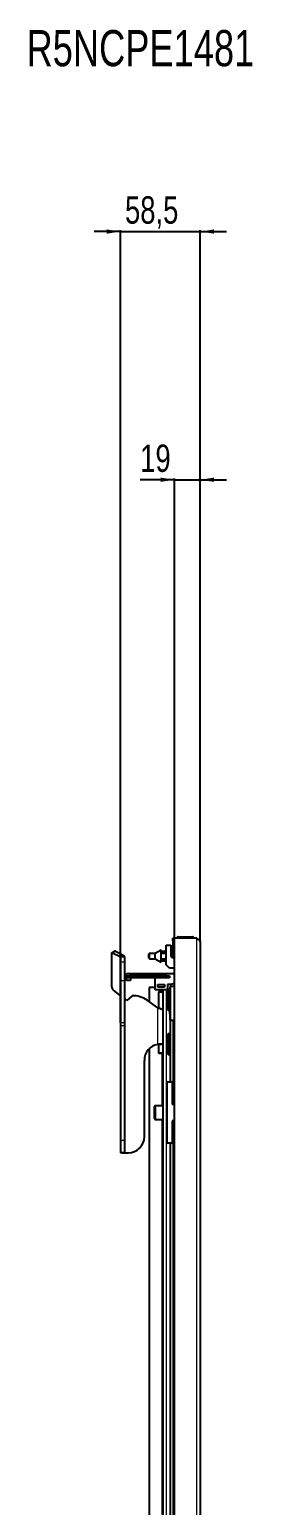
# Model space of a CAD drawing. Header units: millimetres. Extents: x -683 to 2605, y -1229 to 1219.
# Drawn here: x 777 to 941, y 139 to 1219 of the extents above; entities that cross this region are included whole.
import ezdxf

# ---------------------------------------------------------------- set-up
doc = ezdxf.new("R2010")
doc.units = ezdxf.units.MM
doc.layers.add('FORMAT', color=7, linetype='Continuous')
doc.styles.add('SLDTEXTSTYLE0', font='TXT', dxfattribs={"width": 0.75})
doc.dimstyles.new('SLDDIMSTYLE1', dxfattribs={"dimtxt": 20, "dimasz": 10, "dimexe": 0, "dimexo": 0.0625, "dimgap": 5, "dimtad": 2, "dimdec": 1, "dimrnd": 1e-09, "dimzin": 12, "dimdsep": 46, "dimtxsty": 'SLDTEXTSTYLE0', "dimsah": 1, "dimcen": 0.09, "dimadec": 0, "dimazin": 3, "dimtfac": 1, "dimtmove": 0, "dimatfit": 0, "dimfxl": 0, "dimfrac": 2, "dimtolj": 1, "dimtzin": 12, "dimarcsym": 0})

# ---------------------------------------------------------------- blocks, each defined once
blk = doc.blocks.new('_D_4')
at = {"layer": 'FORMAT'}
for p, q in [((843.9, 1071.4), (824.7, 1071.4)), ((843.9, 492.4), (843.9, 1072.4)), ((843.9, 1071.4), (902.4, 1071.4)), ((902.4, 551.8), (902.4, 1072.4)), ((902.4, 1071.4), (921.6, 1071.4))]:
    blk.add_line(p, q, dxfattribs=at)
for points in [[(843.9, 1071.4), (833.9, 1073), (833.9, 1069.9)], [(902.4, 1071.4), (912.4, 1069.9), (912.4, 1073)]]:
    blk.add_solid(points, dxfattribs=at)
at = {"layer": 'FORMAT', "insert": (847.3, 1097.2), "char_height": 20, "attachment_point": 1, "style": 'SLDTEXTSTYLE0'}
blk.add_mtext('58,5', dxfattribs=at)
blk = doc.blocks.new('_D_5')
at = {"layer": 'FORMAT'}
for p, q in [((883.4, 889.8), (858.4, 889.8)), ((883.4, 554.4), (883.4, 890.8)), ((883.4, 889.8), (902.4, 889.8)), ((902.4, 551.8), (902.4, 890.8)), ((902.4, 889.8), (921.6, 889.8))]:
    blk.add_line(p, q, dxfattribs=at)
for points in [[(883.4, 889.8), (873.4, 891.4), (873.4, 888.3)], [(902.4, 889.8), (912.4, 888.3), (912.4, 891.4)]]:
    blk.add_solid(points, dxfattribs=at)
at = {"layer": 'FORMAT', "insert": (858.4, 915.6), "char_height": 20, "attachment_point": 1, "style": 'SLDTEXTSTYLE0'}
blk.add_mtext('19', dxfattribs=at)

msp = doc.modelspace()

# ---------------------------------------------------------------- linework, layer by layer
at = {"color": 7, "linetype": 'Continuous', "lineweight": 25}
for p, q in [((882.4, 552.38), (882.4, 554.38)), ((883.4, 554.38), (882.4, 554.38)), ((883.4, 552.38), (882.4, 552.38)), ((882.4, 552.38), (882.4, 541.74)), ((883.4, -800.62), (883.4, 554.38)), ((899.8, 554.38), (883.4, 554.38)), ((885.65, 555.13), (885.65, 554.38)), ((885.9, 555.38), (886.8, 555.38)), ((886.8, 555.38), (896.9, 555.38)), ((897.15, 554.38), (897.15, 555.13)), ((902.4, 551.78), (902.4, -798.02)), ((837.53, 518.82), (837.53, 543.3)), ((839.92, 544.9), (837.79, 543.84)), ((838.24, 543.81), (843.74, 541.06)), ((840.36, 544.87), (845.86, 542.12)), ((843.92, 540.85), (843.92, 536.84)), ((846.92, 540.85), (846.92, 536.84)), ((864.8, 539.91), (864.8, 542.93)), ((865.3, 543.43), (869.3, 543.43)), ((869.3, 543.43), (873.8, 545.92)), ((869.3, 539.41), (869.3, 543.43)), ((873.8, 543.36), (873.8, 545.92)), ((873.8, 544.92), (877.3, 544.92)), ((873.8, 543.42), (877.3, 543.42)), ((873.8, 539.48), (873.8, 543.36)), ((877.3, 534.88), (877.3, 549.38)), ((877.3, 549.38), (880.8, 549.38)), ((880.8, 549.38), (880.8, 541.66)), ((881.89, 540.21), (883.4, 539.78)), ((882.4, 541.74), (883.4, 540.41)), ((843.92, 536.84), (843.92, 523.33)), ((846.92, 536.84), (846.92, 523.33)), ((865.3, 539.41), (869.3, 539.41)), ((869.3, 539.41), (873.8, 536.92)), ((873.8, 536.92), (873.8, 539.48)), ((873.8, 539.42), (877.3, 539.42)), ((873.8, 537.92), (877.3, 537.92)), ((879.8, 532.38), (877.3, 534.88)), ((883.4, 532.38), (879.8, 532.38)), ((843.92, 523.33), (843.92, 492.43)), ((846.92, 523.33), (846.92, 492.43)), ((848.3, 526.88), (848.3, 528.58)), ((848.3, 528.58), (883.4, 528.58)), ((848.3, 525.38), (848.3, 526.88)), ((848.3, 526.88), (850.3, 526.88)), ((850.3, 525.38), (848.3, 525.38)), ((848.3, 523.58), (848.3, 525.38)), ((851.3, 523.58), (848.3, 523.58)), ((850.3, 526.88), (850.3, 525.38)), ((877.8, 526.88), (850.3, 526.88)), ((877.8, 525.38), (850.3, 525.38)), ((851.3, 525.38), (851.3, 523.58)), ((864.9, 518.38), (864.9, 508.07)), ((869.3, 518.38), (864.9, 518.38)), ((869.3, 516.58), (869.3, 525.38)), ((871.3, 518.58), (871.3, 520.58)), ((871.3, 520.58), (876.3, 520.58)), ((876.3, 518.58), (871.3, 518.58)), ((876.3, 520.58), (876.3, 518.58)), ((877.8, 525.38), (877.8, 526.88)), ((877.8, 526.88), (879.8, 526.88)), ((879.8, 525.38), (877.8, 525.38)), ((881.15, 520.58), (878.3, 520.58)), ((878.3, 520.58), (878.3, 516.58)), ((879.8, 526.88), (879.8, 525.38)), ((880.4, 494.68), (880.4, 519.08)), ((880.7, 519.38), (883.4, 519.38)), ((883.4, 521.23), (881.15, 520.58)), ((843.74, 512.54), (838.62, 516.59)), ((848.51, 508.74), (847.22, 510.14)), ((852.45, 512.38), (848.51, 508.74)), ((871.3, 503.58), (863.55, 509.02)), ((878.3, 516.58), (869.3, 516.58)), ((874.9, 515.23), (871.9, 515.23)), ((871.9, 515.23), (871.9, 514.69)), ((871.9, 514.69), (871.9, 503.41)), ((874.9, 516.58), (874.9, -735.38)), ((878.9, 516.88), (878.4, 516.38)), ((878.4, 502.38), (878.4, 516.38)), ((880.4, 516.88), (878.9, 516.88)), ((878.9, 516.88), (878.9, 501.88)), ((880.18, 508.32), (880.2, 508.32)), ((880.2, 514.73), (880.4, 514.73)), ((880.2, 512.74), (880.2, 514.73)), ((880.2, 512.74), (880.4, 512.74)), ((880.2, 510.78), (880.2, 512.74)), ((880.2, 510.78), (880.4, 510.78)), ((880.2, 509.73), (880.4, 509.73)), ((880.2, 508.68), (880.2, 509.73)), ((880.2, 508.68), (880.4, 508.68)), ((880.2, 507.29), (880.2, 508.68)), ((874.6, 502.38), (874.9, 502.38)), ((878.4, 502.38), (878.9, 501.88)), ((878.9, 501.88), (880.2, 501.88)), ((880.4, 505.1), (880.18, 505.1)), ((880.2, 507.29), (880.4, 507.29)), ((880.2, 506.81), (880.2, 507.29)), ((880.2, 506.81), (880.4, 506.81)), ((880.2, 506.01), (880.2, 506.81)), ((880.2, 506.01), (880.4, 506.01)), ((880.2, 505.23), (880.2, 506.01)), ((880.2, 501.78), (880.4, 501.78)), ((880.2, 501.44), (880.2, 501.78)), ((880.2, 501.44), (880.4, 501.44)), ((880.2, 500.77), (880.2, 501.44)), ((880.2, 500.77), (880.4, 500.77)), ((880.2, 499.74), (880.4, 499.74)), ((880.2, 499.63), (880.2, 499.74)), ((880.2, 499.63), (880.4, 499.63)), ((880.2, 499.38), (880.2, 499.63)), ((880.2, 499.03), (880.2, 499.38)), ((880.2, 499.38), (880.4, 499.38)), ((880.2, 499.03), (880.4, 499.03)), ((843.92, 492.43), (843.92, 490.43)), ((843.92, 490.43), (843.92, 406.38)), ((846.92, 492.43), (846.92, 490.43)), ((846.92, 490.43), (846.92, 406.38)), ((880.4, 494.38), (880.4, 449.38)), ((880.4, 494.38), (880.7, 494.38)), ((881.35, 494.38), (880.7, 494.38)), ((881.35, 494.38), (882.4, 494.38)), ((882.4, 494.38), (883.4, 494.38)), ((874.9, 476.63), (871.9, 476.63)), ((871.9, 476.63), (871.9, 470.48)), ((878.9, 484.38), (878.4, 483.88)), ((878.4, 469.88), (878.4, 483.88)), ((880.4, 484.38), (878.9, 484.38)), ((878.9, 484.38), (878.9, 469.38)), ((861.51, 409.38), (861.51, 464.88)), ((864.9, 473.49), (864.9, -719.73)), ((871.9, 470.48), (871.9, 470.34)), ((871.9, 470.34), (874.9, 470.34)), ((878.4, 469.88), (878.9, 469.38)), ((878.9, 469.38), (880.4, 469.38)), ((877.9, 404.58), (877.9, 449.18)), ((878.1, 449.38), (881.7, 449.38)), ((882.1, 449.38), (881.7, 449.38)), ((881.9, 449.18), (881.9, 433.08)), ((882.1, 449.38), (883.4, 449.38)), ((882.1, 432.88), (883.4, 432.88)), ((868.9, 425.84), (868.9, 431.28)), ((868.9, 422.48), (868.9, 425.84)), ((874.9, 431.88), (869.5, 431.88)), ((869.5, 421.88), (874.9, 421.88)), ((881.9, 420.68), (881.9, 404.58)), ((883.4, 420.88), (882.1, 420.88)), ((843.92, 406.38), (843.92, 397.41)), ((846.92, 406.38), (846.92, 397.41)), ((881.7, 404.38), (878.1, 404.38)), ((880.4, 404.38), (880.4, 99.38)), ((881.7, 404.38), (882.1, 404.38)), ((883.4, 404.38), (882.1, 404.38)), ((846.92, 397.41), (843.92, 397.41)), ((844.88, 397.38), (847, 397.38)), ((847.22, 397.38), (847, 397.38)), ((847.22, 397.38), (849.51, 397.38))]:
    msp.add_line(p, q, dxfattribs=at)
at = {"color": 8, "linetype": 'Continuous', "lineweight": 18}
for p, q in [((886.59, 555.13), (885.65, 555.13)), ((897.15, 555.13), (886.59, 555.13)), ((899.8, -800.62), (899.8, 554.38)), ((840.36, 544.87), (838.24, 543.81)), ((843.74, 541.06), (845.86, 542.12)), ((843.74, 512.54), (843.74, 541.06)), ((843.92, 540.85), (846.92, 540.85)), ((865.3, 543.43), (865.3, 539.41)), ((846.92, 536.84), (843.92, 536.84)), ((846.92, 523.33), (843.92, 523.33)), ((880.4, 519.08), (880.7, 519.08)), ((880.7, 519.38), (880.7, 519.08)), ((880.7, 519.08), (880.7, 494.68)), ((883.4, 519.08), (880.7, 519.08)), ((847.22, 397.38), (847.22, 510.14)), ((874.9, 514.69), (871.9, 514.69)), ((874.3, 516.58), (874.3, 515.23)), ((877.5, 516.58), (877.5, -733.42)), ((871.3, 476.74), (871.3, 503.58)), ((880.2, 503.51), (880.4, 503.51)), ((846.92, 492.43), (843.92, 492.43)), ((846.92, 490.43), (843.92, 490.43)), ((880.7, 494.68), (880.4, 494.68)), ((880.7, 494.68), (883.4, 494.68)), ((880.7, 494.68), (880.7, 494.38)), ((882.4, 494.38), (882.4, 449.38)), ((874.9, 470.48), (871.9, 470.48)), ((874.3, 470.34), (874.3, 431.88)), ((877.9, 449.18), (878.1, 449.18)), ((878.1, 449.38), (878.1, 449.18)), ((878.1, 449.18), (878.1, 404.58)), ((881.7, 449.18), (878.1, 449.18)), ((881.7, 449.38), (881.7, 449.18)), ((881.7, 433.08), (881.7, 449.18)), ((881.7, 449.18), (881.9, 449.18)), ((881.9, 449.18), (882.1, 449.18)), ((882.1, 449.38), (882.1, 449.18)), ((882.1, 449.18), (882.1, 433.08)), ((883.4, 449.18), (882.1, 449.18)), ((881.9, 433.08), (881.7, 433.08)), ((881.9, 433.08), (882.1, 433.08)), ((882.1, 433.08), (883.4, 433.08)), ((882.1, 432.88), (882.1, 433.08)), ((882.1, 432.88), (882.1, 432.68)), ((883.4, 432.68), (882.1, 432.68)), ((869.5, 431.88), (869.5, 425.7)), ((869.5, 425.7), (869.5, 421.88)), ((874.3, 421.88), (874.3, 81.88)), ((881.7, 404.58), (881.7, 420.68)), ((881.7, 420.68), (881.9, 420.68)), ((882.1, 420.68), (881.9, 420.68)), ((882.1, 421.08), (883.4, 421.08)), ((882.1, 421.08), (882.1, 420.88)), ((882.1, 420.88), (882.1, 420.68)), ((882.1, 420.68), (882.1, 404.58)), ((883.4, 420.68), (882.1, 420.68)), ((846.92, 406.38), (843.92, 406.38)), ((878.1, 404.58), (877.9, 404.58)), ((878.1, 404.58), (881.7, 404.58)), ((878.1, 404.58), (878.1, 404.38)), ((881.7, 404.58), (881.9, 404.58)), ((881.7, 404.58), (881.7, 404.38)), ((882.1, 404.58), (881.9, 404.58)), ((882.1, 404.58), (882.1, 404.38)), ((882.1, 404.58), (883.4, 404.58)), ((882.4, 404.38), (882.4, 99.38))]:
    msp.add_line(p, q, dxfattribs=at)
at = {"color": 7, "linetype": 'Continuous', "lineweight": 25, "flags": 128}
msp.add_lwpolyline([(837.53, 543.3), (837.55, 543.46), (837.59, 543.61), (837.65, 543.72), (837.74, 543.81), (837.85, 543.86), (837.97, 543.88), (838.1, 543.87), (838.24, 543.81)], dxfattribs=at)
at = {"color": 7, "linetype": 'Continuous', "lineweight": 25}
for centre, radius, start, end in [((885.9, 555.13), 0.25, 90, 180), ((896.9, 555.13), 0.25, 0, 90), ((840.11, 544.45), 0.489, 59.11421, 113.61803), ((843.65, 540.81), 0.266, 8.41625, 70.8623), ((845.34, 540.62), 1.59, 8.41625, 70.8623), ((865.3, 542.93), 0.5, 90, 180), ((882.3, 541.66), 1.5, 180, 254), ((865.3, 539.91), 0.5, 180, 270), ((840.54, 518.9), 3.01, 181.68734, 230.32891), ((880.7, 519.08), 0.3, 90, 180), ((852.45, 492.38), 20, 56.30993, 90), ((880.7, 494.68), 0.3, 180, 270), ((873.08, 465.3), 11.58, 98.85875, 182.06888), ((878.1, 449.18), 0.2, 90, 180), ((881.7, 449.18), 0.2, 0, 90), ((882.1, 433.08), 0.2, 180, 270), ((869.5, 431.28), 0.6, 90, 180), ((869.5, 422.48), 0.6, 180, 270), ((882.1, 420.68), 0.2, 90, 180), ((849.51, 409.38), 12, 270, 0), ((878.1, 404.58), 0.2, 180, 270), ((881.7, 404.58), 0.2, 270, 0)]:
    msp.add_arc(centre, radius, start, end, dxfattribs=at)
at = {"color": 8, "linetype": 'Continuous', "lineweight": 18}
for centre, start, end in [((882.1, 433.08), 180, 270), ((882.1, 420.68), 90, 180)]:
    msp.add_arc(centre, 0.4, start, end, dxfattribs=at)
at = {"color": 7, "linetype": 'Continuous', "lineweight": 25}
for points in [[(899.8, 554.38), (900.14, 554.17), (900.82, 553.73), (901.68, 553.08), (902.28, 552.43), (902.36, 552), (902.4, 551.78)], [(843.74, 512.54), (843.77, 512.52), (843.82, 512.47), (843.87, 512.39), (843.91, 512.31), (843.91, 512.26), (843.92, 512.23)], [(846.92, 511.67), (846.94, 511.42), (846.97, 510.91), (847.14, 510.4), (847.22, 510.14)], [(871.3, 503.58), (871.65, 503.48), (872.35, 503.28), (873.3, 502.98), (874.11, 502.68), (874.44, 502.48), (874.6, 502.38)], [(874.6, 476.88), (874.44, 476.87), (874.11, 476.85), (873.3, 476.81), (872.35, 476.78), (871.65, 476.75), (871.3, 476.74)], [(874.9, 476.63), (874.89, 476.67), (874.86, 476.76), (874.69, 476.84), (874.6, 476.88)], [(844.88, 397.38), (844.74, 397.38), (844.45, 397.39), (844.15, 397.39), (843.95, 397.4), (843.93, 397.41), (843.92, 397.41)], [(847, 397.38), (846.99, 397.38), (846.96, 397.39), (846.94, 397.39), (846.92, 397.4), (846.92, 397.41), (846.92, 397.41)]]:
    msp.add_open_spline(points, degree=3, dxfattribs=at)
for points, knots in [([(875.05, 518.58), (875.06, 518.6), (875.12, 518.7), (875.56, 518.87), (876, 519.02), (876.29, 519.1), (876.3, 519.1)], [0, 0, 0, 0, 0.104541, 0.5464058, 0.98825, 1, 1, 1, 1]), ([(880.2, 509.91), (880.2, 509.95), (880.2, 510.23), (880.2, 510.52), (880.2, 510.78)], [0, 0, 0, 0, 0.1394984, 1, 1, 1, 1]), ([(880.2, 503.51), (880.2, 503.84), (880.2, 504.44), (880.2, 505.01), (880.2, 505.04), (880.2, 505.06)], [0, 0, 0, 0, 0.4156784, 0.7762775, 1, 1, 1, 1]), ([(880.2, 501.78), (880.2, 502.12), (880.2, 502.75), (880.2, 503.27), (880.2, 503.51)], [0, 0, 0, 0, 0.5367999, 1, 1, 1, 1]), ([(880.2, 499.74), (880.2, 499.89), (880.2, 500.15), (880.2, 500.58), (880.2, 500.77)], [0, 0, 0, 0, 0.5476433, 1, 1, 1, 1])]:
    msp.add_open_spline(points, degree=3, knots=knots, dxfattribs=at)

# ---------------------------------------------------------------- texts
at = {"layer": 'FORMAT', "insert": (775.21, 1218.85), "char_height": 26.458, "attachment_point": 1, "style": 'SLDTEXTSTYLE0'}
msp.add_mtext('R5NCPE1481', dxfattribs=at)

# ---------------------------------------------------------------- dimensions: what is measured, and where the dimension line sits
at = {"layer": 'FORMAT'}
for base, p1, picture, middle in [((902.4, 1071.43), (843.92, 492.43), '_D_4', (873.16, 1071.43)), ((902.4, 889.85), (883.4, 554.38), '_D_5', (873.16, 889.85))]:
    dim = msp.add_linear_dim(base=base, p1=p1, p2=(902.4, 551.78), dimstyle='SLDDIMSTYLE1', dxfattribs=at)
    dim.commit()
    dim.dimension.update_dxf_attribs({"geometry": picture, "text_midpoint": middle, "dimtype": 160})

doc.saveas('drawing.dxf')
